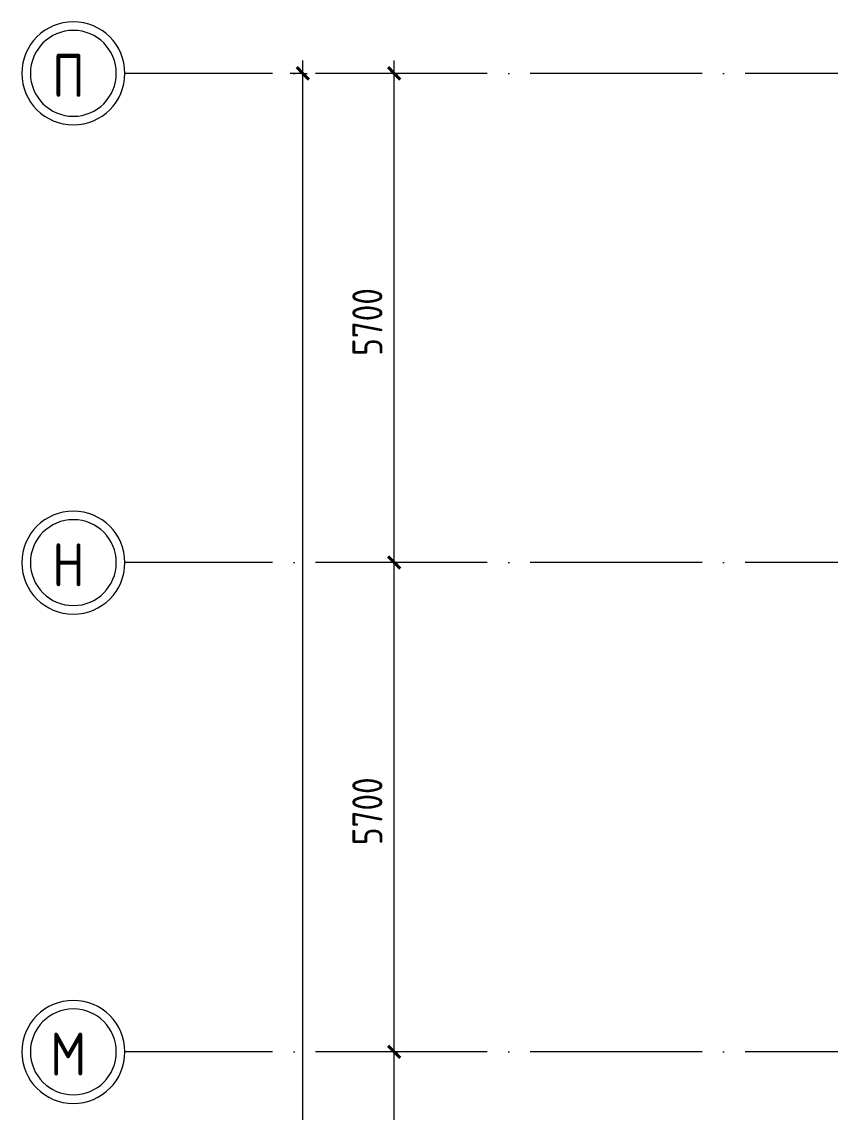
# Model space of a CAD drawing. Header units: millimetres. Extents: x -259793 to 503324, y -44556 to 93494.
# Drawn here: x -73730 to -64319, y 13374 to 26076 of the extents above; entities that cross this region are included whole.
import ezdxf

# ---------------------------------------------------------------- set-up
doc = ezdxf.new("R2010")
doc.units = ezdxf.units.MM
doc.linetypes.add('ADSK_Линия сетки', pattern=[25, 20, -2.5, 0, -2.5])
doc.layers.add('Оси', color=252, linetype='Continuous', lineweight=9)
doc.layers.add('Размеры', color=7, linetype='Continuous', lineweight=9)
doc.styles.add('GOST Common_2', font='', dxfattribs={"width": 0.9, "height": 250})
doc.styles.add('GOST Common_4', font='', dxfattribs={"height": 7})
doc.styles.get('GOST Common_2').set_extended_font_data('GOST type B')
doc.styles.get('GOST Common_4').set_extended_font_data('GOST 2.304 type A')

# ---------------------------------------------------------------- blocks, each defined once
blk = doc.blocks.new('1 этаж')
at = {"layer": 'Оси', "color": 251, "linetype": 'ADSK_Линия сетки', "ltscale": 100, "true_color": 0x636466}
for p, q in [((-806, 26856), (-72528, 26856)), ((-806, 21156), (-72528, 21156)), ((-806, 15456), (-72528, 15456))]:
    blk.add_line(p, q, dxfattribs=at)
at = {"layer": 'Оси', "color": 251, "lineweight": 20, "true_color": 0x636466}
for centre, radius, start, end in [((-73128, 26856), 600, 90, 270), ((-73128, 26856), 600, 270, 90), ((-73128, 26856), 500, 90, 270), ((-73128, 26856), 500, 270, 90), ((-73128, 21156), 600, 90, 270), ((-73128, 21156), 600, 270, 90), ((-73128, 21156), 500, 90, 270), ((-73128, 21156), 500, 270, 90), ((-73128, 15456), 600, 90, 270), ((-73128, 15456), 600, 270, 90), ((-73128, 15456), 500, 90, 270), ((-73128, 15456), 500, 270, 90)]:
    blk.add_arc(centre, radius, start, end, dxfattribs=at)
at = {"layer": 'Размеры', "color": 251, "lineweight": 20, "true_color": 0x636466}
for p, q in [((-70455, -20314), (-70455, 27006)), ((-69393, 21156), (-69393, 27006)), ((-70455, 26856), (-70605, 26856)), ((-70455, 26856), (-70405, 26856)), ((-69393, 26856), (-69543, 26856)), ((-69393, 26856), (-69343, 26856)), ((-69393, 21156), (-69543, 21156)), ((-69393, 21156), (-69543, 21156)), ((-69393, 15456), (-69393, 21156)), ((-69393, 21156), (-69343, 21156)), ((-69393, 21156), (-69343, 21156)), ((-69393, 15456), (-69543, 15456)), ((-69393, 15456), (-69543, 15456)), ((-69393, 11756), (-69393, 15456)), ((-69393, 15456), (-69343, 15456)), ((-69393, 15456), (-69343, 15456))]:
    blk.add_line(p, q, dxfattribs=at)
at = {"layer": 'Размеры', "color": 251, "lineweight": 40, "true_color": 0x636466}
for p, q in [((-70455, 26856), (-70526, 26927)), ((-70455, 26856), (-70385, 26786)), ((-69393, 26856), (-69464, 26927)), ((-69393, 26856), (-69322, 26786)), ((-69393, 21156), (-69464, 21227)), ((-69393, 21156), (-69464, 21227)), ((-69393, 21156), (-69322, 21086)), ((-69393, 21156), (-69322, 21086)), ((-69393, 15456), (-69464, 15527)), ((-69393, 15456), (-69464, 15527)), ((-69393, 15456), (-69322, 15386)), ((-69393, 15456), (-69322, 15386))]:
    blk.add_line(p, q, dxfattribs=at)
at = {"layer": 'Оси', "color": 251, "true_color": 0x636466, "style": 'GOST Common_2', "width": 0.9}
for s, p in [('П', (-73375, 26581)), ('Н', (-73375, 20881)), ('М', (-73399, 15181))]:
    blk.add_text(s, height=500, dxfattribs=at).set_placement(p)
at = {"layer": 'Размеры', "color": 251, "lineweight": 20, "true_color": 0x636466, "char_height": 350, "width": 1059.58, "attachment_point": 1, "rotation": 90, "line_spacing_factor": 1.022761, "style": 'GOST Common_4'}
for insert in [(-69880, 23565), (-69880, 17865)]:
    blk.add_mtext('5700', dxfattribs=dict(at, insert=insert))

msp = doc.modelspace()

# ---------------------------------------------------------------- block references
msp.add_blockref('1 этаж', (-2, -1380.07963))

doc.saveas('drawing.dxf')
